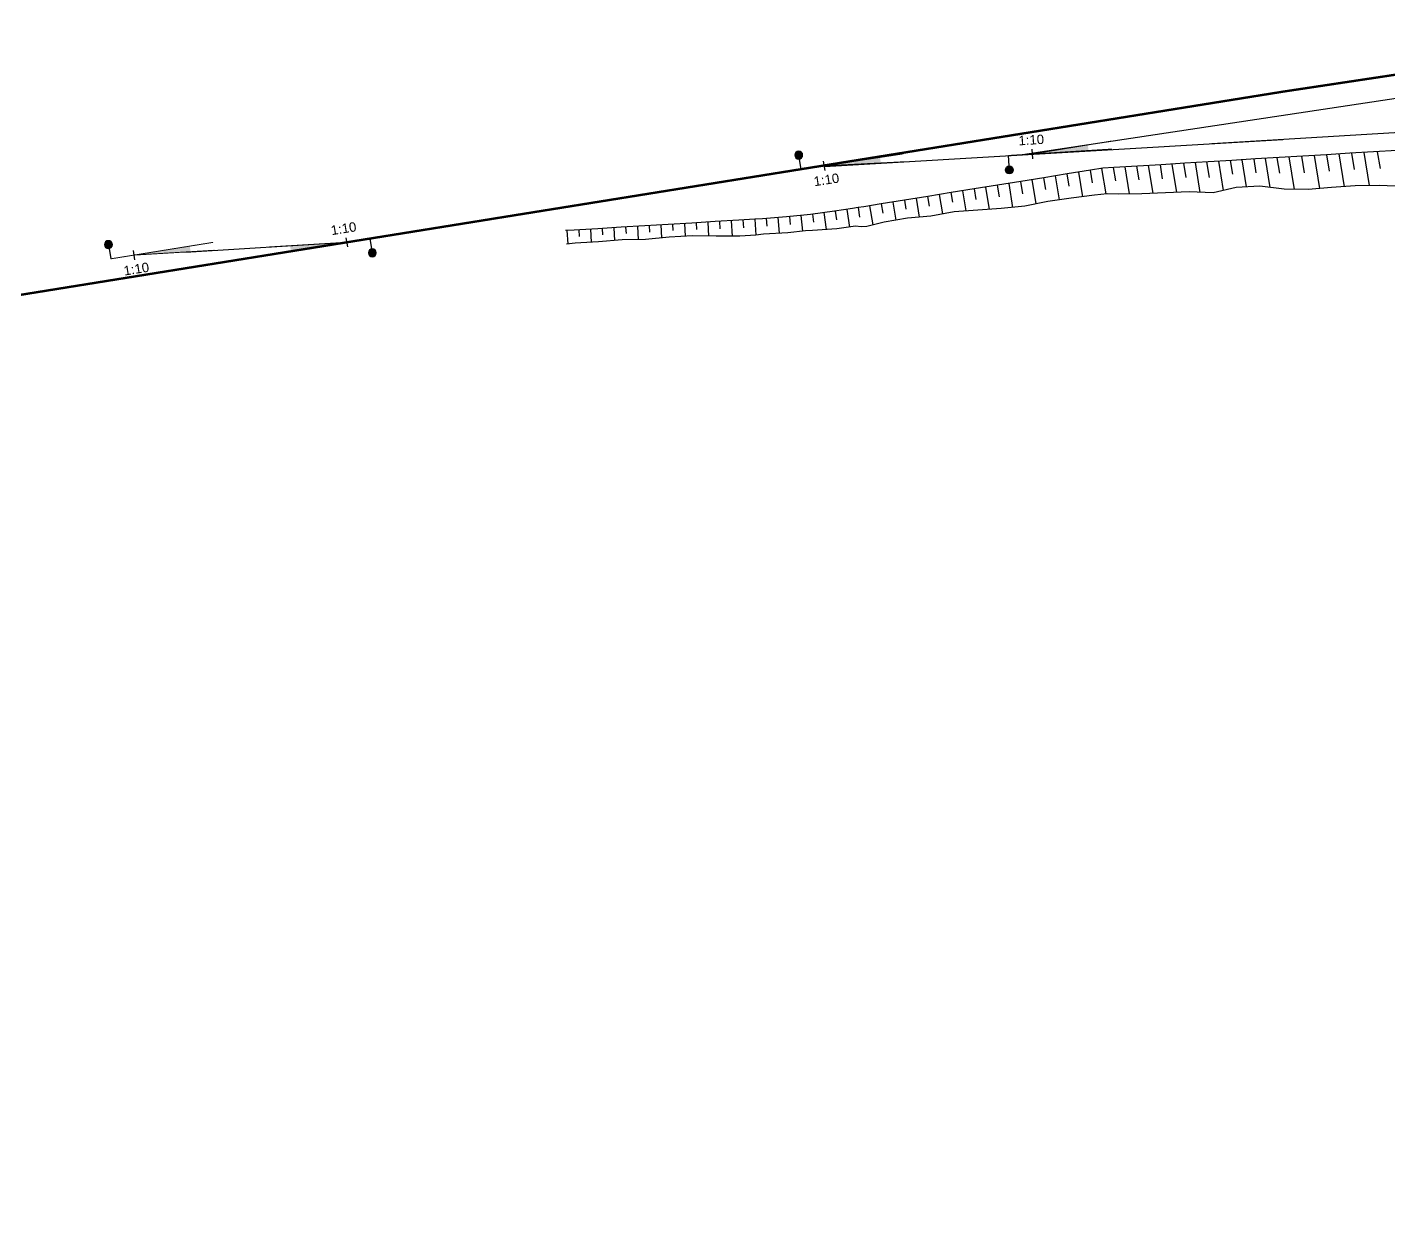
# Model space of a CAD drawing. Header units: metres. Extents: x 286532 to 329498, y 7396783 to 7466136.
# Drawn here: x 310405 to 310694.2, y 7432421.6 to 7432676.1 of the extents above; entities that cross this region are included whole.
import ezdxf
from ezdxf.enums import TextEntityAlignment as Align

# ---------------------------------------------------------------- set-up
doc = ezdxf.new("R2010")
doc.units = ezdxf.units.M
doc.header["$LTSCALE"] = 10
for name, color, linetype, lineweight in [('_AUXILIAR', 7, 'Continuous', 30), ('U-HZ-EIXO PATIO', 200, 'PATIO_LINE', 30), ('U-HZ-PATIO-JUNDIAI-VIAS', 7, 'Continuous', 30)]:
    doc.layers.add(name, color=color, linetype=linetype, lineweight=lineweight)
for name, color, linetype in [('_VIA DE TESTE', 130, 'Continuous'), ('U-HZ-AMV', 3, 'Continuous'), ('U-HZ-EIXO', 4, 'Continuous'), ('U-HZ-PATIO-JUNDIAI-PIANO-ATERRO', 90, 'Continuous')]:
    doc.layers.add(name, color=color, linetype=linetype)
doc.styles.add('ARIAL', font='arial.ttf')
doc.styles.get("Standard").update_dxf_attribs({"font": 'arial.ttf'})
doc.linetypes.add('PATIO_LINE', pattern='A,3.5,-0.25,["PATIO",Standard,S=0.175,R=0,X=-0.05,Y=-0.1],-0.9', length=4.65)

# ---------------------------------------------------------------- blocks, each defined once
blk = doc.blocks.new('A$C5B173561')
at = {"layer": '_VIA DE TESTE', "lineweight": 30, "const_width": 0.5, "flags": 128}
blk.add_lwpolyline([(310503.74, 7432635.34), (310396.1, 7432618, -0.005453)], format="xyb", dxfattribs=at)
blk = doc.blocks.new('AMV 1_10 METADE')
at = {"layer": 'U-HZ-AMV'}
h = blk.add_hatch(color=250, dxfattribs=at)
h.dxf.hatch_style = 1
h.paths.add_polyline_path([(11.97, 1.2), (0, 0), (11.97, 0)])
at = {"layer": 'U-HZ-AMV', "ltscale": 5}
blk.add_hatch(color=256, dxfattribs=at).paths.add_polyline_path([(-4.2, -3.07, 1), (-5.86, -3.07, 1)])
for p, q in [((-5.03, -2.23), (-5.03, 0)), ((0, 1), (0, -1))]:
    blk.add_line(p, q, dxfattribs=at)
at = {"layer": 'U-HZ-AMV', "const_width": 0.2, "flags": 128}
for points in [[(-5.03, 0), (17, 0)], [(0, 0), (17, 1.7)]]:
    blk.add_lwpolyline(points, dxfattribs=at)
at = {"layer": 'U-HZ-AMV', "ltscale": 5}
blk.add_circle((-5.03, -3.07), 0.833, dxfattribs=at)
at = {"layer": 'U-HZ-AMV', "style": 'ARIAL'}
blk.add_attdef('1:10', text='', height=2, dxfattribs=at).set_placement((0, 3), align=Align.MIDDLE_CENTER)

msp = doc.modelspace()

# ---------------------------------------------------------------- linework, layer by layer
at = {"layer": '_VIA DE TESTE', "lineweight": 30, "flags": 128}
msp.add_lwpolyline([(310734.646, 7432671.86, 0.5, 0.5, 0), (310671.832, 7432662.391, 0.5, 0.5, 0), (310503.742, 7432635.344, 0, 0, 0)], format="xyseb", dxfattribs=at)
at = {"layer": 'U-HZ-EIXO', "color": 2, "linetype": 'Continuous', "lineweight": -3}
msp.add_polyline3d([(310696.011, 7432649.88, 718.845), (310690.995, 7432649.578, 718.724), (310685.979, 7432649.277, 718.604), (310680.963, 7432648.975, 718.484), (310675.947, 7432648.673, 718.363), (310670.931, 7432648.372, 718.243), (310665.915, 7432648.07, 718.123), (310660.899, 7432647.769, 718.002), (310655.884, 7432647.467, 717.882), (310650.868, 7432647.165, 717.762), (310645.852, 7432646.864, 717.641), (310640.836, 7432646.562, 717.521), (310635.82, 7432646.26, 717.401), (310633.514, 7432646.122, 717.346), (310630.847, 7432645.692, 717.281), (310625.911, 7432644.897, 717.16), (310620.974, 7432644.102, 717.04), (310616.038, 7432643.306, 716.92), (310611.102, 7432642.511, 716.799), (310606.165, 7432641.716, 716.679), (310601.229, 7432640.92, 716.559), (310596.293, 7432640.125, 716.438), (310591.356, 7432639.33, 716.318), (310586.42, 7432638.535, 716.198), (310582.684, 7432637.933, 716.107), (310581.484, 7432637.739, 716.078), (310580.303, 7432637.549, 716.049), (310576.45, 7432636.965, 715.962), (310571.37, 7432636.307, 715.853), (310569.958, 7432636.146, 715.824), (310566.276, 7432635.773, 715.751), (310561.17, 7432635.363, 715.656), (310559.557, 7432635.26, 715.627), (310556.141, 7432635.055, 715.567), (310551.15, 7432634.754, 715.485), (310546.159, 7432634.454, 715.409), (310541.168, 7432634.154, 715.34), (310536.177, 7432633.854, 715.278), (310531.186, 7432633.554, 715.222), (310526.195, 7432633.254, 715.173), (310522.418, 7432633.027, 715.141), (310521.204, 7432632.954, 715.131), (310519.358, 7432632.843, 715.116), (310519.355, 7432632.842, 715.116)], dxfattribs=at)
msp.add_polyline3d([(310696.011, 7432649.88, 718.845), (310690.995, 7432649.578, 718.724), (310685.979, 7432649.277, 718.604), (310680.963, 7432648.975, 718.484), (310675.947, 7432648.673, 718.363), (310670.931, 7432648.372, 718.243), (310665.915, 7432648.07, 718.123), (310660.899, 7432647.769, 718.002), (310655.884, 7432647.467, 717.882), (310650.868, 7432647.165, 717.762), (310645.852, 7432646.864, 717.641), (310640.836, 7432646.562, 717.521), (310635.82, 7432646.26, 717.401), (310633.514, 7432646.122, 717.346), (310630.847, 7432645.692, 717.281), (310625.911, 7432644.897, 717.16), (310620.974, 7432644.102, 717.04), (310616.038, 7432643.306, 716.92), (310611.102, 7432642.511, 716.799), (310606.165, 7432641.716, 716.679), (310601.229, 7432640.92, 716.559), (310596.293, 7432640.125, 716.438), (310591.356, 7432639.33, 716.318), (310586.42, 7432638.535, 716.198), (310582.684, 7432637.933, 716.107), (310581.484, 7432637.739, 716.078), (310580.303, 7432637.549, 716.049), (310576.45, 7432636.965, 715.962), (310571.37, 7432636.307, 715.853), (310569.958, 7432636.146, 715.824), (310566.276, 7432635.773, 715.751), (310561.17, 7432635.363, 715.656), (310559.557, 7432635.26, 715.627), (310556.141, 7432635.055, 715.567), (310551.15, 7432634.754, 715.485), (310546.159, 7432634.454, 715.409), (310541.168, 7432634.154, 715.34), (310536.177, 7432633.854, 715.278), (310531.186, 7432633.554, 715.222), (310526.195, 7432633.254, 715.173), (310522.418, 7432633.027, 715.141), (310521.204, 7432632.954, 715.131), (310519.358, 7432632.843, 715.116), (310519.355, 7432632.842, 715.116)], dxfattribs=at)
msp.add_polyline3d([(310696.011, 7432649.88, 718.845), (310690.995, 7432649.578, 718.724), (310685.979, 7432649.277, 718.604), (310680.963, 7432648.975, 718.484), (310675.947, 7432648.673, 718.363), (310670.931, 7432648.372, 718.243), (310665.915, 7432648.07, 718.123), (310660.899, 7432647.769, 718.002), (310655.884, 7432647.467, 717.882), (310650.868, 7432647.165, 717.762), (310645.852, 7432646.864, 717.641), (310640.836, 7432646.562, 717.521), (310635.82, 7432646.26, 717.401), (310633.514, 7432646.122, 717.346), (310630.847, 7432645.692, 717.281), (310625.911, 7432644.897, 717.16), (310620.974, 7432644.102, 717.04), (310616.038, 7432643.306, 716.92), (310611.102, 7432642.511, 716.799), (310606.165, 7432641.716, 716.679), (310601.229, 7432640.92, 716.559), (310596.293, 7432640.125, 716.438), (310591.356, 7432639.33, 716.318), (310586.42, 7432638.535, 716.198), (310582.684, 7432637.933, 716.107), (310581.484, 7432637.739, 716.078), (310580.303, 7432637.549, 716.049), (310576.45, 7432636.965, 715.962), (310571.37, 7432636.307, 715.853), (310569.958, 7432636.146, 715.824), (310566.276, 7432635.773, 715.751), (310561.17, 7432635.363, 715.656), (310559.557, 7432635.26, 715.627), (310556.141, 7432635.055, 715.567), (310551.15, 7432634.754, 715.485), (310546.159, 7432634.454, 715.409), (310541.168, 7432634.154, 715.34), (310536.177, 7432633.854, 715.278), (310531.186, 7432633.554, 715.222), (310526.195, 7432633.254, 715.173), (310522.418, 7432633.027, 715.141), (310521.204, 7432632.954, 715.131), (310519.358, 7432632.843, 715.116), (310519.355, 7432632.842, 715.116)], dxfattribs=at)
at = {"layer": 'U-HZ-EIXO PATIO', "lineweight": -3, "flags": 128}
for points in [[(311248.595, 7432509.766), (311233.864, 7432518.147, 0.0354892), (311221.075, 7432524.267), (310862.346, 7432665.625, 0.1320042), (310784.995, 7432674.393), (310616.398, 7432648.979)], [(310656.657, 7432651.38), (310703.62, 7432654.204, -0.0362507), (310747.06, 7432653.665), (310775.344, 7432651.259, -0.0727512), (310817.62, 7432641.355), (311272.25, 7432462.207, -0.0712328), (311309.204, 7432441.167), (311334.406, 7432421.614)]]:
    msp.add_lwpolyline(points, format="xyb", dxfattribs=at)
at = {"layer": 'U-HZ-EIXO PATIO', "linetype": 'ByBlock', "lineweight": -3, "flags": 128}
msp.add_lwpolyline([(310574.334, 7432646.496), (310671.72, 7432652.244)], dxfattribs=at)
at = {"layer": 'U-HZ-PATIO-JUNDIAI-PIANO-ATERRO'}
for p, q in [((310688.948, 7432649.455, 718.675), (310690.084, 7432642.405, 713.914)), ((310691.775, 7432649.625, 718.743), (310692.356, 7432646.017, 716.307)), ((310640.654, 7432646.551, 717.517), (310641.127, 7432643.62, 715.537)), ((310643.143, 7432646.701, 717.577), (310644.097, 7432640.778, 713.577)), ((310645.632, 7432646.85, 717.636), (310646.114, 7432643.861, 715.618)), ((310648.122, 7432647, 717.696), (310649.094, 7432640.966, 713.621)), ((310650.611, 7432647.15, 717.756), (310651.102, 7432644.105, 715.7)), ((310653.073, 7432647.298, 717.815), (310654.09, 7432640.983, 713.55)), ((310655.531, 7432647.446, 717.874), (310656.06, 7432644.166, 715.659)), ((310658.027, 7432647.596, 717.934), (310659.032, 7432641.358, 713.721)), ((310660.529, 7432647.746, 717.994), (310660.998, 7432644.836, 716.028)), ((310663.025, 7432647.896, 718.053), (310663.953, 7432642.136, 714.164)), ((310665.52, 7432648.046, 718.113), (310665.985, 7432645.165, 716.168)), ((310667.941, 7432648.192, 718.171), (310668.932, 7432642.044, 714.02)), ((310670.456, 7432648.343, 718.232), (310670.99, 7432645.031, 715.995)), ((310673.023, 7432648.498, 718.293), (310674.131, 7432641.621, 713.65)), ((310675.664, 7432648.656, 718.357), (310676.234, 7432645.116, 715.966)), ((310678.336, 7432648.817, 718.421), (310679.47, 7432641.777, 713.667)), ((310680.977, 7432648.976, 718.484), (310681.539, 7432645.491, 716.13)), ((310683.614, 7432649.135, 718.547), (310684.734, 7432642.184, 713.854)), ((310686.288, 7432649.295, 718.611), (310686.847, 7432645.823, 716.267)), ((310618.427, 7432643.691, 716.978), (310619.258, 7432638.528, 713.491)), ((310620.893, 7432644.088, 717.038), (310621.301, 7432641.556, 715.328)), ((310623.361, 7432644.486, 717.098), (310624.181, 7432639.393, 713.659)), ((310625.829, 7432644.884, 717.158), (310626.242, 7432642.32, 715.427)), ((310628.295, 7432645.281, 717.218), (310629.137, 7432640.051, 713.687)), ((310630.761, 7432645.678, 717.278), (310631.19, 7432643.011, 715.477)), ((310633.227, 7432646.075, 717.339), (310634.103, 7432640.637, 713.666)), ((310635.691, 7432646.253, 717.398), (310636.145, 7432643.431, 715.492)), ((310638.172, 7432646.402, 717.457), (310639.099, 7432640.646, 713.571)), ((310601.202, 7432640.916, 716.558), (310601.528, 7432638.891, 715.191)), ((310603.66, 7432641.312, 716.618), (310604.349, 7432637.033, 713.728)), ((310606.117, 7432641.708, 716.678), (310606.48, 7432639.452, 715.154)), ((310608.575, 7432642.104, 716.738), (310609.337, 7432637.373, 713.543)), ((310611.034, 7432642.5, 716.798), (310611.432, 7432640.025, 715.126)), ((310613.497, 7432642.897, 716.858), (310614.319, 7432637.793, 713.412)), ((310615.961, 7432643.294, 716.918), (310616.384, 7432640.666, 715.143)), ((310583.946, 7432638.136, 716.137), (310584.603, 7432634.055, 713.381)), ((310586.407, 7432638.532, 716.197), (310586.72, 7432636.588, 714.884)), ((310588.875, 7432638.93, 716.258), (310589.497, 7432635.066, 713.648)), ((310591.343, 7432639.328, 716.318), (310591.652, 7432637.408, 715.021)), ((310593.805, 7432639.724, 716.378), (310594.45, 7432635.719, 713.673)), ((310596.268, 7432640.121, 716.438), (310596.604, 7432638.035, 715.029)), ((310598.735, 7432640.519, 716.498), (310599.397, 7432636.406, 713.721)), ((310554.548, 7432634.959, 715.541), (310554.746, 7432631.672, 713.346)), ((310557.041, 7432635.109, 715.583), (310557.143, 7432633.423, 714.457)), ((310559.537, 7432635.259, 715.627), (310559.74, 7432631.884, 713.373)), ((310561.99, 7432635.429, 715.671), (310562.109, 7432633.776, 714.566)), ((310564.443, 7432635.626, 715.717), (310564.723, 7432632.282, 713.48)), ((310566.894, 7432635.835, 715.764), (310567.055, 7432634.15, 714.635)), ((310569.341, 7432636.083, 715.812), (310569.703, 7432632.719, 713.556)), ((310571.784, 7432636.36, 715.862), (310571.989, 7432634.633, 714.703)), ((310574.218, 7432636.676, 715.914), (310574.689, 7432633.077, 713.495)), ((310576.648, 7432636.995, 715.967), (310576.915, 7432635.129, 714.71)), ((310579.076, 7432637.363, 716.022), (310579.658, 7432633.607, 713.488)), ((310581.487, 7432637.74, 716.078), (310581.814, 7432635.709, 714.706)), ((310519.642, 7432632.86, 715.118), (310519.813, 7432630.024, 713.224)), ((310522.137, 7432633.01, 715.138), (310522.22, 7432631.622, 714.212)), ((310524.632, 7432633.16, 715.16), (310524.798, 7432630.401, 713.317)), ((310527.127, 7432633.31, 715.182), (310527.21, 7432631.944, 714.271)), ((310529.622, 7432633.46, 715.207), (310529.783, 7432630.786, 713.421)), ((310532.116, 7432633.61, 715.233), (310532.197, 7432632.27, 714.338)), ((310534.609, 7432633.76, 715.261), (310534.777, 7432630.968, 713.396)), ((310537.103, 7432633.91, 715.29), (310537.188, 7432632.495, 714.345)), ((310539.597, 7432634.06, 715.321), (310539.761, 7432631.321, 713.491)), ((310542.091, 7432634.21, 715.353), (310542.172, 7432632.865, 714.455)), ((310544.586, 7432634.36, 715.388), (310544.749, 7432631.656, 713.582)), ((310547.079, 7432634.51, 715.423), (310547.163, 7432633.116, 714.493)), ((310549.567, 7432634.659, 715.461), (310549.746, 7432631.676, 713.468)), ((310552.056, 7432634.809, 715.5), (310552.151, 7432633.231, 714.446))]:
    msp.add_line(p, q, dxfattribs=at)
msp.add_polyline3d([(310697.246, 7432642.211, 713.666), (310692.144, 7432642.446, 713.908), (310687.096, 7432642.345, 713.923), (310682.086, 7432642.004, 713.777), (310677.091, 7432641.57, 713.567), (310672.013, 7432641.657, 713.709), (310666.844, 7432642.307, 714.231), (310661.827, 7432642.01, 714.114), (310656.946, 7432640.871, 713.428), (310651.85, 7432641.07, 713.646), (310646.816, 7432640.88, 713.601), (310641.782, 7432640.692, 713.557), (310636.731, 7432640.605, 713.582), (310634.392, 7432640.671, 713.665), (310631.707, 7432640.354, 713.676), (310626.737, 7432639.769, 713.698), (310621.79, 7432639.041, 713.623), (310616.886, 7432638.046, 713.368), (310611.9, 7432637.555, 713.453), (310606.893, 7432637.199, 713.629), (310601.881, 7432636.872, 713.825), (310596.965, 7432635.95, 713.619), (310591.975, 7432635.49, 713.725), (310587.046, 7432634.646, 713.572), (310583.357, 7432633.753, 713.284), (310582.138, 7432633.677, 713.334), (310580.91, 7432633.782, 713.505), (310576.98, 7432633.234, 713.45), (310571.772, 7432632.878, 713.552), (310570.329, 7432632.783, 713.569), (310566.588, 7432632.401, 713.494), (310561.394, 7432632.07, 713.455), (310559.76, 7432631.885, 713.373), (310556.344, 7432631.684, 713.316), (310551.337, 7432631.646, 713.408), (310546.322, 7432631.741, 713.597), (310541.33, 7432631.471, 713.549), (310536.349, 7432630.992, 713.367), (310531.345, 7432630.916, 713.461), (310526.361, 7432630.502, 713.335), (310522.584, 7432630.259, 713.292), (310521.373, 7432630.154, 713.261), (310519.529, 7432630.001, 713.218), (310519.526, 7432630.001, 713.218)], dxfattribs=at)
at = {"layer": 'U-HZ-PATIO-JUNDIAI-VIAS'}
msp.add_line((310438.591, 7432628.306), (310472.846, 7432630.366), dxfattribs=at)
msp.add_line((310438.591, 7432628.306), (310472.846, 7432630.366), dxfattribs=at)
msp.add_lwpolyline([(310574.334, 7432646.496), (310671.72, 7432652.244)], dxfattribs=at)

# ---------------------------------------------------------------- block references
at = {"layer": '_AUXILIAR'}
ref = msp.add_blockref('AMV 1_10 METADE', (310574.316, 7432646.615), dxfattribs=dict(at, xscale=-1, rotation=188.63582447029))
ref.add_attrib('1:10', '1:10', dxfattribs={"layer": 'U-HZ-AMV', "height": 2, "rotation": 8.63582, "style": 'ARIAL'}).set_placement((310574.762, 7432643.674), align=Align.MIDDLE_CENTER)
at = {"layer": '_AUXILIAR', "rotation": 3.556549074121008}
msp.add_blockref('AMV 1_10 METADE', (310618.456, 7432649.129), dxfattribs=at).add_auto_attribs({'1:10': '1:10'})
at = {"layer": '_AUXILIAR'}
ref = msp.add_blockref('AMV 1_10 METADE', (310427.704, 7432627.652), dxfattribs=dict(at, xscale=-1, rotation=189.1520001579418))
ref.add_attrib('1:10', '1:10', dxfattribs={"layer": 'U-HZ-AMV', "height": 2, "rotation": 9.152, "style": 'ARIAL'}).set_placement((310428.177, 7432624.715), align=Align.MIDDLE_CENTER)
ref = msp.add_blockref('AMV 1_10 METADE', (310472.846, 7432630.366), dxfattribs=dict(at, xscale=-1, rotation=9.152000159360623))
ref.add_attrib('1:10', '1:10', dxfattribs={"layer": 'U-HZ-AMV', "height": 2, "rotation": 9.152, "style": 'ARIAL'}).set_placement((310472.201, 7432633.301), align=Align.MIDDLE_CENTER)
at = {"layer": '_VIA DE TESTE', "ltscale": 0.05}
msp.add_blockref('A$C5B173561', (0, 0), dxfattribs=at)

doc.saveas('drawing.dxf')
